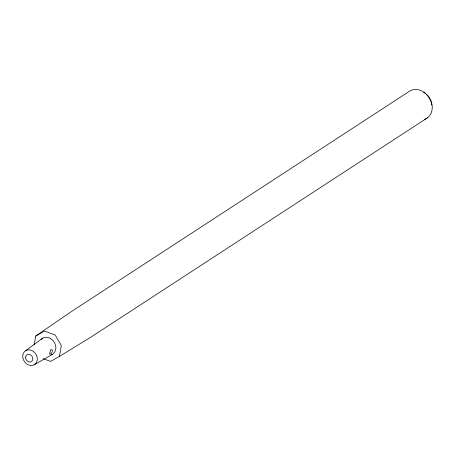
<?xml version="1.0" encoding="UTF-8"?>
<svg xmlns="http://www.w3.org/2000/svg" width="455" height="455" viewBox="0 0 455 455"><rect width="100%" height="100%" fill="white"/><g stroke="black" fill="none" stroke-linecap="round" stroke-linejoin="round"><path stroke-width="0.68" d="M34.131 344.924L35.683 336.046L72.072 311.118L408.431 91.927A16.084 13.388 56.9 0 1 429.713 98.28A16.084 13.388 56.9 0 1 424.56 119.415M43.253 358.699L50.556 361.395L59.412 356.441L61.323 345.516L55.163 335.011L44.539 331.092L35.683 336.046M25.855 350.549L24.451 351.658A8.247 6.865 56.9 0 0 28.119 364.796A8.247 6.865 56.9 0 0 37.225 357.624A8.247 6.865 56.9 0 0 25.855 350.549L42.781 338.116A9.424 7.849 56.9 0 1 54.793 343.133A9.424 7.849 56.9 0 1 51.051 354.911M41.166 339.385L42.781 338.116M427.609 117.709L91.256 336.905L59.412 356.441M34.199 364.768L52.314 354.371M423.622 92.314A15.163 12.626 56.9 0 1 425.203 93.429M426.653 94.725A15.163 12.626 56.9 0 1 430.379 100.134M430.635 100.731A15.163 12.626 56.9 0 1 431.431 103.222M431.567 103.848A15.163 12.626 56.9 0 1 431.767 105.105M50.897 349.923L50.607 350.344A2.542 1.132 -76.3 0 0 49.896 352.773A2.542 0.859 -61.7 0 0 49.925 354.274L51.165 353.535A2.565 0.864 -61.7 0 0 52.382 351.294A2.565 1.143 -76.3 0 0 51.853 349.605L50.897 349.923M25.605 357.869A4.089 3.407 56.9 0 0 31.281 361.719A4.089 3.407 56.9 0 0 30.752 354.991A4.089 3.407 56.9 0 0 25.605 357.869"/></g></svg>
